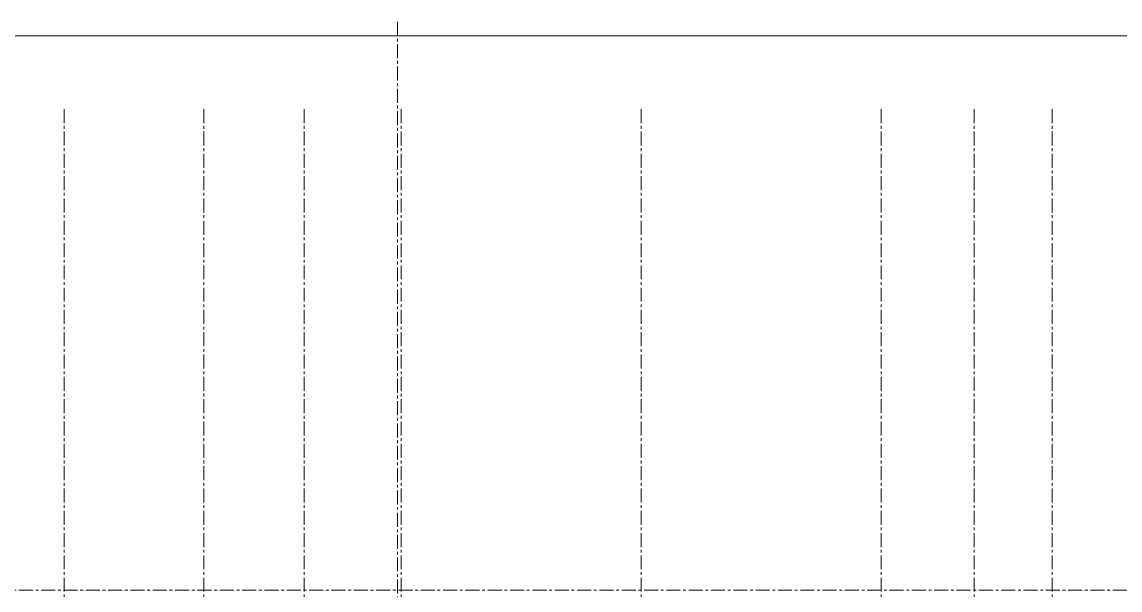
# Model space of a CAD drawing. Header units: millimetres. Extents: x -100356 to 314685, y 446 to 1273965.
# Drawn here: x 196066 to 225577, y 258386 to 273666 of the extents above; entities that cross this region are included whole.
import ezdxf
from ezdxf.xclip import XClip

# ---------------------------------------------------------------- set-up
doc = ezdxf.new("R2010")
doc.units = ezdxf.units.MM
doc.header["$XCLIPFRAME"] = 2
doc.linetypes.add('section$0$CENTER', pattern=[2, 1.25, -0.25, 0.25, -0.25])
doc.layers.add('NAM', color=3, linetype='Continuous')
doc.layers.add('section$0$A-_FLORLEVL_E', color=7, linetype='Continuous', lineweight=5)
doc.layers.add('section$0$NKC_TRUC', color=8, linetype='section$0$CENTER', lineweight=13)

# ---------------------------------------------------------------- blocks, each defined once
blk = doc.blocks.new('section$0$grid section')
at = {"layer": 'section$0$NKC_TRUC', "ltscale": 300}
blk.add_line((-141943.8707620346, 93800.00000000006), (-5.820766091346741e-11, 93800.00000000006), dxfattribs=at)
blk = doc.blocks.new('elevation 2')
at = {"layer": 'section$0$NKC_TRUC', "ltscale": 300}
for p, q in [((246164.5248712653, 661353.1287414185, 6.706806565628018e-05), (246164.5248712653, 772473.7602410108, 6.706806565628018e-05)), ((248264.5248712653, 661353.1287414185, 6.706806565628018e-05), (248264.5248712653, 772473.7602410108, 6.706806565628018e-05)), ((250764.5240889502, 661353.1287414185, 6.706806565628018e-05), (250764.5240889501, 772473.7602410108, 6.706806565628018e-05)), ((257214.5240889502, 661353.1287414185, 6.706806565628018e-05), (257214.5240889501, 772473.7602410108, 6.706806565628018e-05)), ((263664.5240889503, 661353.1287414185, 6.706806565628018e-05), (263664.5240889502, 772473.7602410108, 6.706806565628018e-05)), ((266264.5240889503, 661353.1287414185, 6.706806565628018e-05), (266264.5240889502, 772473.7602410108, 6.706806565628018e-05)), ((268964.5240889503, 661353.1287414185, 6.706806565628018e-05), (268964.5240889502, 772473.7602410108, 6.706806565628018e-05)), ((272714.5240889503, 661353.1287414185, 6.706806565628018e-05), (272714.5240889502, 772473.7602410108, 6.706806565628018e-05)), ((263764.5240889503, 659005.803298431, 6.706806565628018e-05), (263764.5240889502, 770126.4347980233, 6.706806565628018e-05))]:
    blk.add_line(p, q, dxfattribs=at)
at = {"layer": 'section$0$A-_FLORLEVL_E'}
ref = blk.add_blockref('section$0$grid section', (168667.902586061, 768085.5137074483, 1.582879005342607e-06), dxfattribs=dict(at, rotation=179.9999999999999))
XClip(ref).set_block_clipping_path([(-119666.1420795996, -2828.011258746905), (13434.162033715023, 108709.48435904487)])

msp = doc.modelspace()

# ---------------------------------------------------------------- block references
at = {"layer": 'NAM', "rotation": 180}
msp.add_blockref('elevation 2', (469918.6954856532, 932671.5028082561, -1.582879005342607e-06), dxfattribs=at)

doc.saveas('drawing.dxf')
